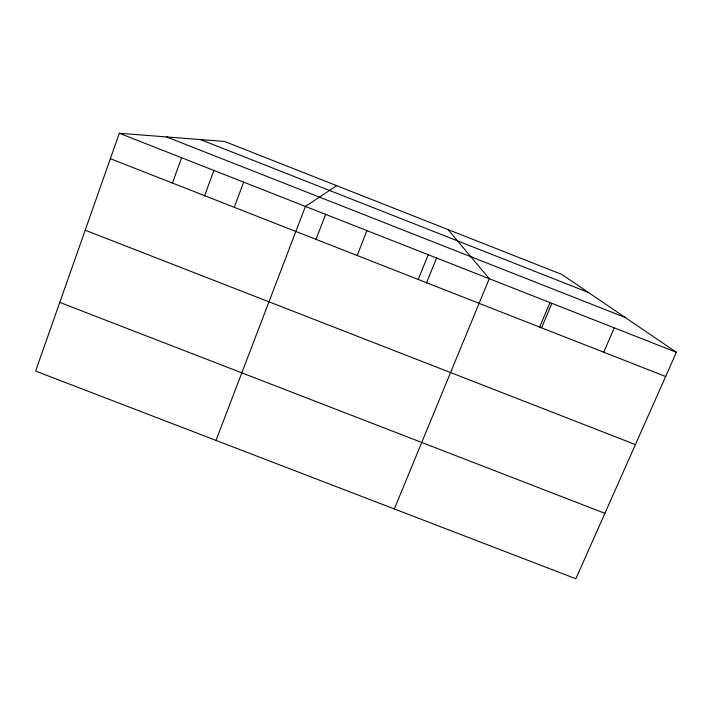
<?xml version="1.0" encoding="UTF-8"?>
<svg xmlns="http://www.w3.org/2000/svg" width="712" height="712" viewBox="0 0 712 712"><rect width="100%" height="100%" fill="white"/><g stroke="black" fill="none" stroke-linecap="round" stroke-linejoin="round"><path stroke-width="1.07" d="M119.322 133.26L35.6 371.059L575.857 578.74L676.4 352.289L561.91 274.467L224.547 141.457L119.322 133.26L676.4 352.289M172.446 183.046L181.605 157.744M204.486 196.067L213.974 170.239M234.275 207.299L243.638 182.139M216.003 440.408L305.421 206.427L336.705 185.672M315.861 239.748L325.713 214.17M357.184 255.51L366.947 230.617M418.273 279.469L428.232 254.718M426.426 283.118L436.652 257.788M394.306 508.955L489.269 278.712L448.044 229.567M539.509 327.467L550.1 302.404M541.547 327.823L551.907 303.339M603.731 352.218L614.278 327.867M59.772 302.404L604.897 513.334M85.191 230.207L635.424 444.582M110.369 158.696L665.649 376.506M200.437 139.579L588.281 292.392M166.617 136.944L625.145 317.454"/></g></svg>
